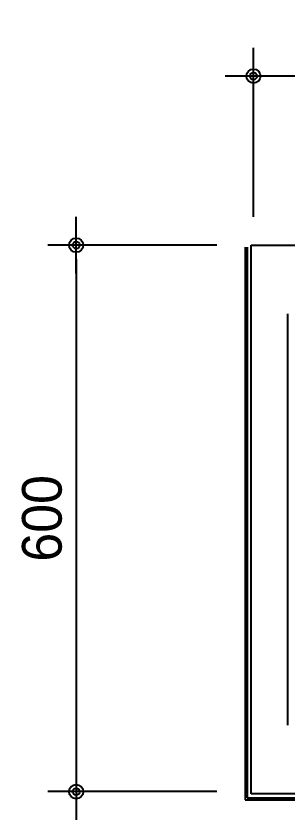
# Model space of a CAD drawing. Header units: millimetres. Extents: x 0 to 21000, y 0 to 5940.
# Drawn here: x 19973.7 to 20069.6, y 1503.4 to 1787.1 of the extents above; entities that cross this region are included whole.
import ezdxf

# ---------------------------------------------------------------- set-up
doc = ezdxf.new("R2010")
doc.units = ezdxf.units.MM
doc.layers.add('2', color=7, linetype='Continuous')
doc.layers.add('DIM', color=7, linetype='Continuous')
doc.styles.add('1', font='')
doc.styles.get('1').set_extended_font_data('Dotum')
doc.dimstyles.new('SAMOO-3', dxfattribs={"dimscale": 300, "dimtxt": 3.0005, "dimasz": 1, "dimexe": 2, "dimexo": 2, "dimgap": 1, "dimtad": 1, "dimdec": 0, "dimdsep": 46, "dimlunit": 6, "dimtxsty": '1', "dimblk1": 'DIMDOT', "dimblk2": 'DIMDOT', "dimsah": 1, "dimcen": 2.5, "dimdle": 1.5, "dimclrd": 8, "dimclre": 8, "dimclrt": 3, "dimadec": 0, "dimazin": 0, "dimtfac": 1, "dimtdec": 0, "dimtix": 1, "dimtmove": 2, "dimatfit": 3, "dimldrblk": 'DIMDOT', "dimfxl": 1, "dimtvp": 1, "dimtolj": 1, "dimtzin": 0, "dimarcsym": 0})

# ---------------------------------------------------------------- blocks, each defined once
blk = doc.blocks.new('DIMDOT')
at = {"color": 0}
blk.add_line((-2, 0), (2, 0), dxfattribs=at)
for radius in [0.5, 0.25]:
    blk.add_circle((0, 0), radius, dxfattribs=at)
blk = doc.blocks.new('*D3090')
at = {"layer": 'Defpoints', "color": 0, "transparency": 16777216}
for p in [(20057.47, 1765.94), (20057.47, 1706.29), (20250.33, 1706.29)]:
    blk.add_point(p, dxfattribs=at)
at = {"layer": 'DIM', "color": 8, "lineweight": -2, "transparency": 16777216}
for p, q in [((20057.47, 1716.29), (20057.47, 1775.94)), ((20250.33, 1716.29), (20250.33, 1775.94)), ((20245.33, 1765.94), (20062.47, 1765.94))]:
    blk.add_line(p, q, dxfattribs=at)
at = {"layer": 'DIM', "color": 8, "lineweight": -2, "transparency": 16777216, "xscale": 5, "yscale": 5, "zscale": 5, "rotation": 180}
blk.add_blockref('DIMDOT', (20057.47, 1765.94), dxfattribs=at)
at = {"layer": 'DIM', "color": 8, "lineweight": -2, "transparency": 16777216, "xscale": 5, "yscale": 5, "zscale": 5}
blk.add_blockref('DIMDOT', (20250.33, 1765.94), dxfattribs=at)
at = {"layer": 'DIM', "color": 3, "transparency": 16777216, "insert": (20153.9, 1777.95), "char_height": 14, "attachment_point": 5, "style": '1'}
blk.add_mtext('\\A1;600', dxfattribs=at)
blk = doc.blocks.new('*D3096')
at = {"layer": 'Defpoints', "color": 0, "transparency": 16777216}
for p in [(20054.59, 1706.29), (19994.94, 1513.43), (20054.59, 1513.43)]:
    blk.add_point(p, dxfattribs=at)
at = {"layer": 'DIM', "color": 8, "lineweight": -2, "transparency": 16777216}
for p, q in [((20044.59, 1706.29), (19984.94, 1706.29)), ((19994.94, 1701.29), (19994.94, 1518.43)), ((20044.59, 1513.43), (19984.94, 1513.43))]:
    blk.add_line(p, q, dxfattribs=at)
at = {"layer": 'DIM', "color": 8, "lineweight": -2, "transparency": 16777216, "xscale": 5, "yscale": 5, "zscale": 5}
for p, rotation in [((19994.94, 1706.29), 90), ((19994.94, 1513.43), 270)]:
    blk.add_blockref('DIMDOT', p, dxfattribs=dict(at, rotation=rotation))
at = {"layer": 'DIM', "color": 3, "transparency": 16777216, "insert": (19982.93, 1609.86), "char_height": 14, "attachment_point": 5, "rotation": 90, "style": '1'}
blk.add_mtext('\\A1;600', dxfattribs=at)

msp = doc.modelspace()

# ---------------------------------------------------------------- linework, layer by layer
at = {"color": 7}
for p, q in [((20056.73, 1512.69), (20056.73, 1706.29)), ((20056.73, 1706.29), (20250.33, 1706.29)), ((20069.64, 1536.89), (20069.64, 1682.09)), ((20250.33, 1512.69), (20056.73, 1512.69))]:
    msp.add_line(p, q, dxfattribs=at)
at = {"layer": '2', "color": 7}
for p, q in [((20054.59, 1705.55), (20054.59, 1510.55)), ((20055.3, 1705.55), (20055.3, 1511.27)), ((20054.59, 1510.55), (20249.59, 1510.55)), ((20055.3, 1511.27), (20249.59, 1511.27))]:
    msp.add_line(p, q, dxfattribs=at)

# ---------------------------------------------------------------- dimensions: what is measured, and where the dimension line sits
at = {"layer": 'DIM'}
dim = msp.add_linear_dim(base=(20057.47, 1765.94), p1=(20250.33, 1706.29), p2=(20057.47, 1706.29), text='600', dimstyle='SAMOO-3', override={"dimscale": 5, "dimtxt": 2.8}, dxfattribs=at)
dim.commit()
dim.dimension.update_dxf_attribs({"geometry": '*D3090', "text_midpoint": (20153.9, 1777.95)})
dim = msp.add_linear_dim(base=(19994.94, 1513.43), p1=(20054.59, 1706.29), p2=(20054.59, 1513.43), angle=90, text='600', dimstyle='SAMOO-3', override={"dimscale": 5, "dimtxt": 2.8}, dxfattribs=at)
dim.commit()
dim.dimension.update_dxf_attribs({"geometry": '*D3096', "text_midpoint": (19982.93, 1609.86)})

doc.saveas('drawing.dxf')
